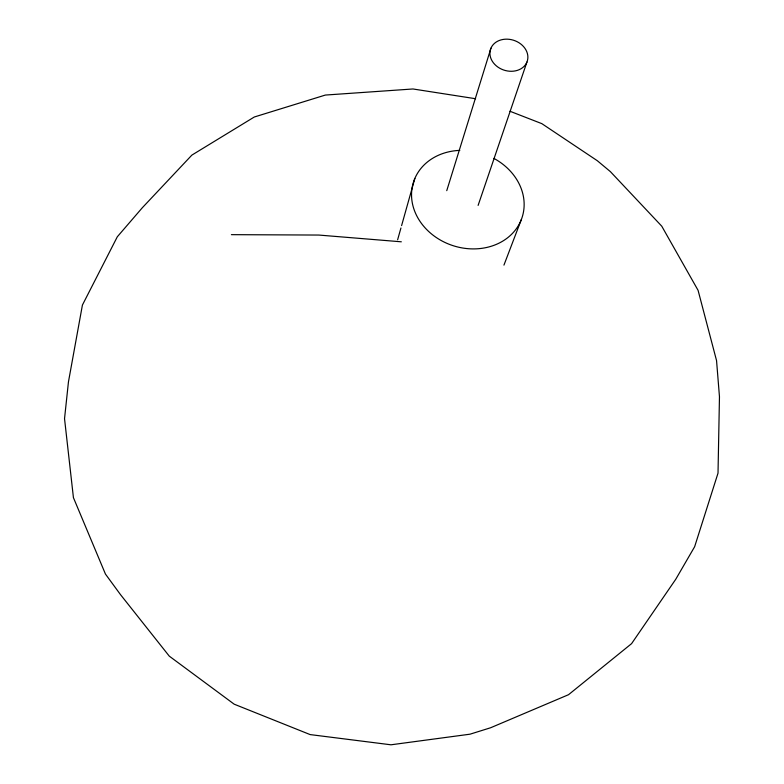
<?xml version="1.0" encoding="UTF-8"?>
<svg xmlns="http://www.w3.org/2000/svg" width="784" height="784" viewBox="0 0 784 784"><rect width="100%" height="100%" fill="white"/><g stroke="black" fill="none" stroke-linecap="round" stroke-linejoin="round"><path stroke-width="1.18" d="M397.625 239.777L400.938 227.987M401.594 225.625L414.844 178.448M446.753 190.659L490.921 48.236M478.113 205.398L526.926 62.073A19.296 15.68 18 0 0 505.033 39.21A19.296 15.68 18 0 0 494.733 64.376A19.296 15.68 18 0 0 526.926 62.073M503.945 265.119L521.301 219.638M231.398 234.661L318.794 235.053L401.339 241.805M475.594 98.725L412.972 88.974L325.36 95.06L254.3 117.002L191.874 155.105L142.316 207.75L117.306 236.788L82.418 305.045L68.453 381.886L64.533 418.666L73.431 497.664L105.448 574.064L120.491 594.625L169.266 656.13L234.171 704.179L310.141 734.588L390.971 744.8L470.018 734.187L490.617 727.758L568.527 694.702L631.581 643.644L675.779 579.229L694.634 546.732L718.017 473.134L719.467 396.743L716.547 360.591L698.083 290.345L661.755 226.184L610.364 171.608L597.3 160.71L541.832 123.647L509.953 111.25M493.94 158.427A57.105 48.363 18.2 0 1 507.17 238.12A57.105 48.363 18.2 0 1 417.333 216.943A57.105 48.363 18.2 0 1 459.806 150.381"/></g></svg>
